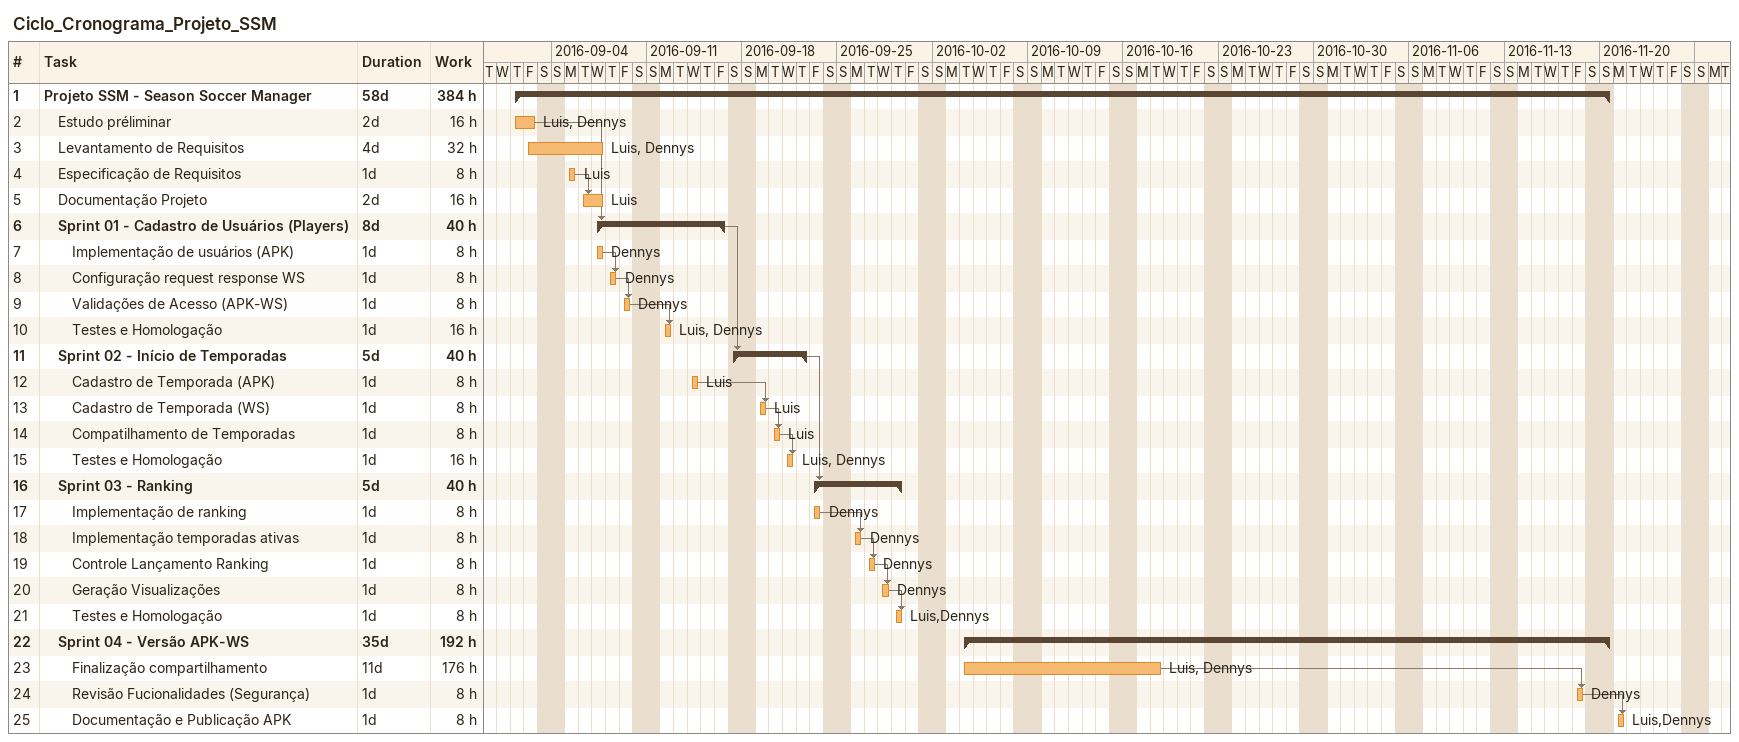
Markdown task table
Ciclo_Cronograma_Projeto_SSM

| ID | Level | Task | Duration | Start | Finish | Predecessors | Resources | Work (h) |
|---|---|---|---|---|---|---|---|---|
| 1 | 1 | **Projeto SSM - Season Soccer Manager** | 58d | 2016-09-01 | 2016-11-20 |  |  | 384 |
| 2 | 2 | Estudo préliminar | 2d | 2016-09-01 | 2016-09-02 |  | Luis, Dennys | 16 |
| 3 | 2 | Levantamento de Requisitos | 4d | 2016-09-02 | 2016-09-07 |  | Luis, Dennys | 32 |
| 4 | 2 | Especificação de Requisitos | 1d | 2016-09-05 | 2016-09-05 |  | Luis | 8 |
| 5 | 2 | Documentação Projeto | 2d | 2016-09-06 | 2016-09-07 | 4 | Luis | 16 |
| 6 | 2 | **Sprint 01 - Cadastro de Usuários (Players)** | 8d | 2016-09-07 | 2016-09-16 | 2 |  | 40 |
| 7 | 3 | Implementação de usuários (APK) | 1d | 2016-09-07 | 2016-09-07 |  | Dennys | 8 |
| 8 | 3 | Configuração request response WS | 1d | 2016-09-08 | 2016-09-08 | 7 | Dennys | 8 |
| 9 | 3 | Validações de Acesso (APK-WS) | 1d | 2016-09-09 | 2016-09-09 | 8 | Dennys | 8 |
| 10 | 3 | Testes e Homologação | 1d | 2016-09-12 | 2016-09-12 | 9 | Luis, Dennys | 16 |
| 11 | 2 | **Sprint 02 - Início de Temporadas** | 5d | 2016-09-17 | 2016-09-22 | 6 |  | 40 |
| 12 | 3 | Cadastro de Temporada (APK) | 1d | 2016-09-14 | 2016-09-14 |  | Luis | 8 |
| 13 | 3 | Cadastro de Temporada (WS) | 1d | 2016-09-19 | 2016-09-19 | 12 | Luis | 8 |
| 14 | 3 | Compatilhamento de Temporadas | 1d | 2016-09-20 | 2016-09-20 | 13 | Luis | 8 |
| 15 | 3 | Testes e Homologação | 1d | 2016-09-21 | 2016-09-21 | 14 | Luis, Dennys | 16 |
| 16 | 2 | **Sprint 03 - Ranking** | 5d | 2016-09-23 | 2016-09-29 | 11 |  | 40 |
| 17 | 3 | Implementação de ranking | 1d | 2016-09-23 | 2016-09-23 |  | Dennys | 8 |
| 18 | 3 | Implementação temporadas ativas | 1d | 2016-09-26 | 2016-09-26 | 17 | Dennys | 8 |
| 19 | 3 | Controle Lançamento Ranking | 1d | 2016-09-27 | 2016-09-27 | 18 | Dennys | 8 |
| 20 | 3 | Geração Visualizações | 1d | 2016-09-28 | 2016-09-28 | 19 | Dennys | 8 |
| 21 | 3 | Testes e Homologação | 1d | 2016-09-29 | 2016-09-29 | 20 | Luis,Dennys | 8 |
| 22 | 2 | **Sprint 04 - Versão APK-WS** | 35d | 2016-10-04 | 2016-11-20 |  |  | 192 |
| 23 | 3 | Finalização compartilhamento | 11d | 2016-10-04 | 2016-10-18 |  | Luis, Dennys | 176 |
| 24 | 3 | Revisão Fucionalidades (Segurança) | 1d | 2016-11-18 | 2016-11-18 | 23 | Dennys | 8 |
| 25 | 3 | Documentação e Publicação APK | 1d | 2016-11-21 | 2016-11-21 | 24 | Luis,Dennys | 8 |
